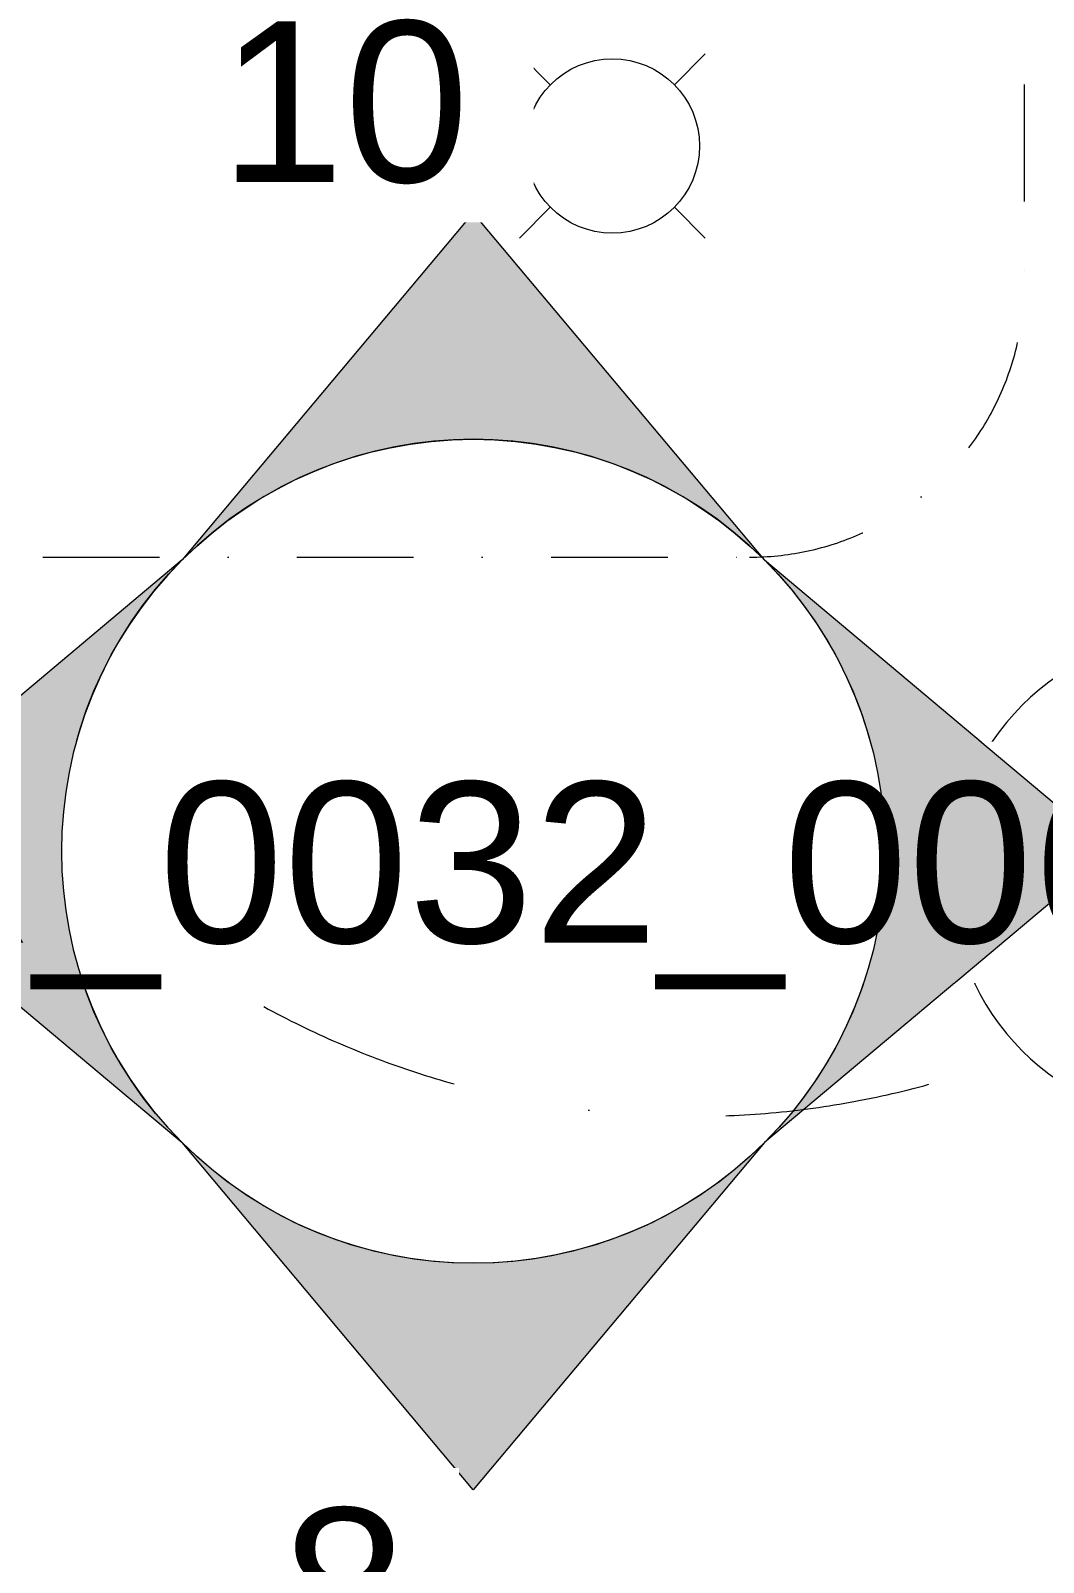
# Model space of a CAD drawing. Header units: millimetres. Extents: x -46592 to 140440, y -36427 to 76663.
# Drawn here: x 35113 to 35851, y 53450 to 54566 of the extents above; entities that cross this region are included whole.
import ezdxf

# ---------------------------------------------------------------- set-up
doc = ezdxf.new("R2010")
doc.units = ezdxf.units.MM
doc.linetypes.add('Pistekatko 3_2_mm', pattern=[350, 150, -100, 0, -100])
doc.linetypes.add('pistekatko tiheä_2_', pattern=[185, 85, -50, 0, -50])
for name, color, linetype, lineweight in [('AR-C_APUVIIVA-1', 1, 'Pistekatko 3_2_mm', 18), ('AR-C_APUVIIVA-2', 1, 'pistekatko tiheä_2_', 18), ('AR21_PUTKIOSA', 6, 'Continuous', 18), ('AR23_SÄHKÖ-OSA-3', 6, 'Continuous', 9)]:
    doc.layers.add(name, color=color, linetype=linetype, lineweight=lineweight)
doc.styles.add('Arial', font='arial.ttf', dxfattribs={"height": 117.10189})

# ---------------------------------------------------------------- blocks, each defined once
blk = doc.blocks.new('Wc-istuin_2 - Wc-istuin-1643856-04 2_ krs')
at = {"layer": 'AR21_PUTKIOSA'}
for p, q in [((-177.9, -30), (-177.9, -455.7)), ((177.9, -30), (-177.9, -30)), ((-177.9, -455.7), (-177.9, -30)), ((-177.9, -30), (177.9, -30)), ((177.9, -455.7), (177.9, -30)), ((177.9, -30), (177.9, -455.7)), ((-177.9, -180.7), (177.9, -180.7))]:
    blk.add_line(p, q, dxfattribs=at)
for end in [360, 0]:
    blk.add_arc((0, -455.7), 177.9, 180, end, dxfattribs=at)
blk = doc.blocks.new('Shower_columns_15486 - Suihku-V56-04 2_ krs')
at = {"layer": 'AR-C_APUVIIVA-2'}
for p, q in [((450, 900), (-250, 900)), ((-450, 0.6), (-450, 700))]:
    blk.add_line(p, q, dxfattribs=at)
blk.add_arc((-250, 700), 200, 90, 180, dxfattribs=at)
at = {"layer": 'AR21_PUTKIOSA', "flags": 128}
for points in [[(0, 558), (-28.4, 553.9), (-54.4, 541.9), (-75.9, 523.1), (-91.3, 498.8), (-99.1, 471.3), (-98.8, 442.6), (-90.4, 415.2), (-74.6, 391.4), (-52.6, 373), (-26.3, 361.5), (-9.9, 359.3)], [(10, 359.4), (28.4, 362.1), (54.4, 374.1), (75.9, 392.9), (91.3, 417.2), (99.1, 444.7), (98.8, 473.4), (90.4, 500.8), (74.6, 524.6), (52.6, 543), (26.3, 554.5), (0, 558)]]:
    blk.add_lwpolyline(points, dxfattribs=at)
blk = doc.blocks.new('Lattiakaivo 3D_ näkyy pohjissa altaiden päällä - Lattiakaivo 3D_ näkyy pohjissa altaiden päällä-1643861-04 2_ krs')
at = {"layer": 'AR21_PUTKIOSA'}
for p, q in [((-44.5, 45.3), (-67, 67.7)), ((44.5, 45.3), (67, 67.7)), ((-44.5, -45.3), (-67, -67.7)), ((44.5, -45.3), (67, -67.7))]:
    blk.add_line(p, q, dxfattribs=at)
blk.add_circle((0, 0), 63.5, dxfattribs=at)
blk = doc.blocks.new('Elevation - 12mm Circle-1213432-04 2_ krs')
at = {"layer": 'AR23_SÄHKÖ-OSA-3'}
blk.add_circle((0, 0), 6, dxfattribs=at)
blk = doc.blocks.new('Elevation - 12mm Circle-1213434-04 2_ krs')
at = {"layer": 'AR23_SÄHKÖ-OSA-3'}
h = blk.add_hatch(color=256, dxfattribs=at)
edge = h.paths.add_edge_path(flags=0)
edge.add_line((0, 9.299), (4.243, 4.243))
edge.add_arc((0, 0), 6, 45, 135)
edge.add_line((-4.243, 4.243), (0, 9.299))
for p, q in [((0, 9.299), (-4.243, 4.243)), ((0, 9.299), (-4.243, 4.243)), ((4.243, 4.243), (0, 9.299)), ((4.243, 4.243), (0, 9.299))]:
    blk.add_line(p, q, dxfattribs=at)
blk.add_arc((0, 0), 6, 45, 135, dxfattribs=at)

msp = doc.modelspace()

# ---------------------------------------------------------------- linework, layer by layer
at = {"layer": 'AR-C_APUVIIVA-1'}
for start, end in [(332.6342, 90), (117.8807, 291.7461)]:
    msp.add_arc((35595.2, 54425), 650, start, end, dxfattribs=at)

# ---------------------------------------------------------------- block references
at = {"layer": 'AR21_PUTKIOSA'}
for name, p, rotation in [('Shower_columns_15486 - Suihku-V56-04 2_ krs', (35387.1, 55082.1), 180), ('Lattiakaivo 3D_ näkyy pohjissa altaiden päällä - Lattiakaivo 3D_ näkyy pohjissa altaiden päällä-1643861-04 2_ krs', (35537.1, 54481.5), 90.00000000000749), ('Wc-istuin_2 - Wc-istuin-1643856-04 2_ krs', (36417.1, 53948.5), 269.9999999999928)]:
    msp.add_blockref(name, p, dxfattribs=dict(at, rotation=rotation))
at = {"layer": 'AR23_SÄHKÖ-OSA-3', "xscale": 49.99999999999998, "yscale": 49.99999999999998, "zscale": 49.99999999999998}
for name in ['Elevation - 12mm Circle-1213434-04 2_ krs', 'Elevation - 12mm Circle-1213432-04 2_ krs']:
    msp.add_blockref(name, (35435.8, 53967.9), dxfattribs=at)
at = {"layer": 'AR23_SÄHKÖ-OSA-3', "extrusion": (0, 0, -1), "xscale": 49.99999999999998, "yscale": 49.99999999999998, "zscale": 49.99999999999998, "rotation": 180}
msp.add_blockref('Elevation - 12mm Circle-1213434-04 2_ krs', (-35435.8, 53967.9), dxfattribs=at)

# ---------------------------------------------------------------- next in the draw order: texts
at = {"layer": 'AR23_SÄHKÖ-OSA-3', "attachment_point": 2, "line_spacing_factor": 0.938532, "style": 'Arial', "bg_fill": 3, "box_fill_scale": 1.25, "bg_fill_color": 0, "bg_fill_transparency": 0}
for s, insert, char_height, width in [('10', (35341.8, 54572.4), 117.1, 217.17), ('AR_0032_0062', (35456.9, 54018.4), 117.102, 1355.884), ('8', (35341.8, 53489.6), 117.1, 108.585)]:
    msp.add_mtext(s, dxfattribs=dict(at, insert=insert, char_height=char_height, width=width))

# ---------------------------------------------------------------- next in the draw order: block references
at = {"layer": 'AR23_SÄHKÖ-OSA-3', "xscale": 49.99999999999998, "yscale": 49.99999999999998, "zscale": 49.99999999999998, "rotation": 90.0000000000012}
msp.add_blockref('Elevation - 12mm Circle-1213434-04 2_ krs', (35435.8, 53967.9), dxfattribs=at)
at = {"layer": 'AR23_SÄHKÖ-OSA-3', "extrusion": (0, 0, -1), "xscale": 49.99999999999998, "yscale": 49.99999999999998, "zscale": 49.99999999999998, "rotation": 89.99999999999861}
msp.add_blockref('Elevation - 12mm Circle-1213434-04 2_ krs', (-35435.8, 53967.9), dxfattribs=at)

doc.saveas('drawing.dxf')
